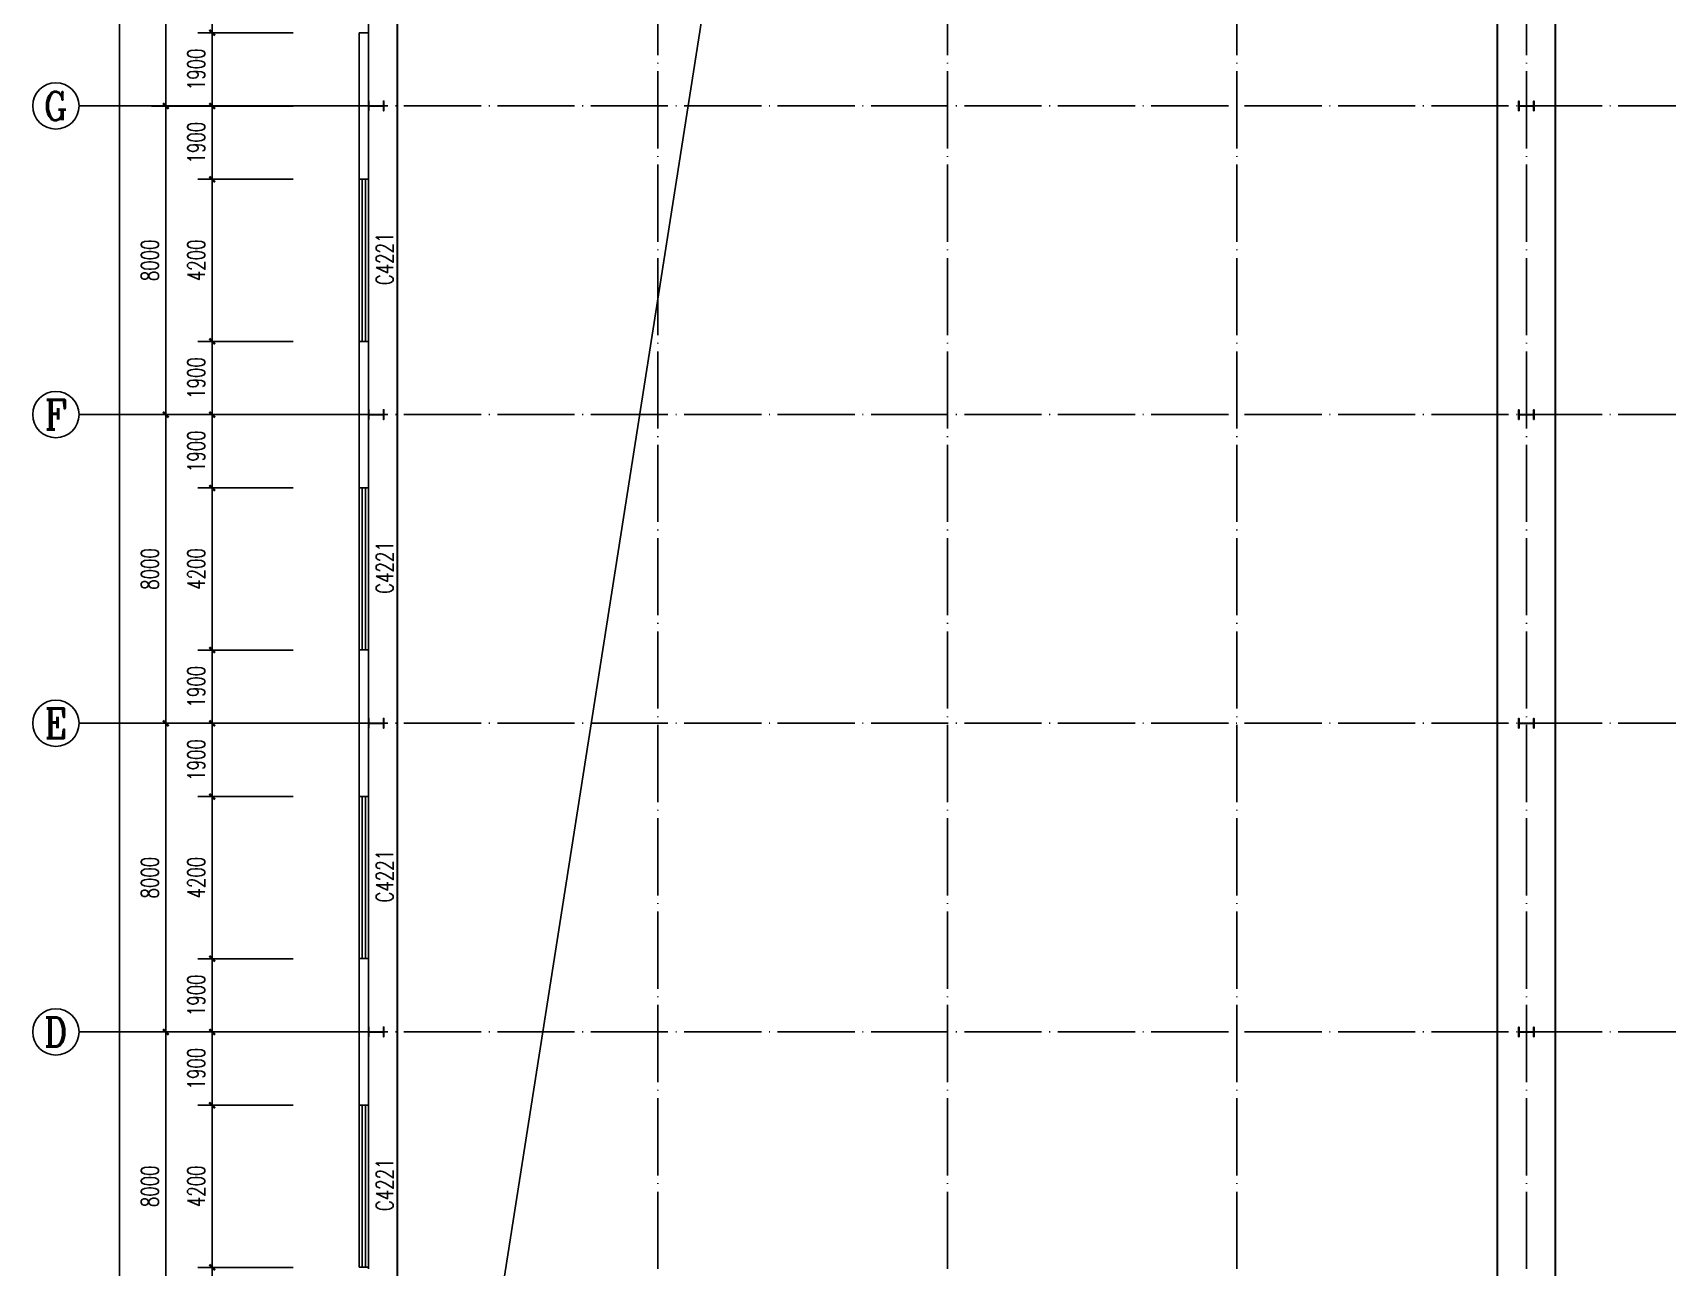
# Model space of a CAD drawing. Extents: x 14591016 to 15383666, y -730593 to -510197.
# Drawn here: x 14781366 to 14823718, y -688743 to -656743 of the extents above; entities that cross this region are included whole.
import ezdxf
from ezdxf.enums import TextEntityAlignment as Align

# ---------------------------------------------------------------- set-up
doc = ezdxf.new("R2010")
doc.units = 0
doc.header["$LTSCALE"] = 1000
doc.header["$MEASUREMENT"] = 0
doc.linetypes.add('DASH', pattern=[0.35, 0.25, -0.1])
doc.linetypes.add('DOTE', pattern=[2.42, 2, -0.2, 0.02, -0.2])
for name, color, linetype in [('AXIS', 3, 'Continuous'), ('AXIS_TEXT', 7, 'Continuous'), ('COLUMN', 2, 'Continuous'), ('DOTE', 1, 'DOTE'), ('PUB_DIM', 3, 'Continuous'), ('WALL-PARAPET', 6, 'Continuous'), ('WINDOW', 4, 'Continuous'), ('WINDOW_TEXT', 7, 'Continuous')]:
    doc.layers.add(name, color=color, linetype=linetype)
doc.styles.add('_TCH_AXIS', font='COMPLEX', dxfattribs={"bigfont": 'GBCBIG'})
doc.styles.add('_TCH_DIM_T3', font='SIMPLEX', dxfattribs={"width": 0.705882, "bigfont": 'GBCBIG'})
doc.styles.add('_TCH_WINDOW', font='SIMPLEX', dxfattribs={"height": 3.5, "bigfont": 'GBCBIG'})
doc.styles.add('COMPLEX', font='COMPLEX')
doc.dimstyles.new('_TCH_ARCH&&150', dxfattribs={"dimtxt": 446.25, "dimasz": 150, "dimexe": 375, "dimexo": 450, "dimgap": 189.375, "dimtad": 1, "dimdec": 0, "dimzin": 0, "dimdsep": 46, "dimtxsty": '_TCH_DIM_T3', "dimblk": 'ARCHTICK', "dimcen": 0.09, "dimclrt": 7, "dimazin": 2, "dimtfac": 1, "dimtdec": 0, "dimtix": 1, "dimtmove": 2, "dimatfit": 3, "dimfxl": 0, "dimtolj": 1, "dimtzin": 0, "dimarcsym": 0})

# ---------------------------------------------------------------- blocks, each defined once
blk = doc.blocks.new('A$C797E1D2B')
at = {"layer": 'COLUMN'}
h = blk.add_hatch(color=256, dxfattribs=at)
h.paths.add_polyline_path([(125, 400), (250, 400), (250, 388), (130, 388), (130, 200), (125, 200)])
h.paths.add_polyline_path([(0, 400), (125, 400), (125, 200), (120, 200), (120, 388), (0, 388)])
h.paths.add_polyline_path([(0, 12), (120, 12), (120, 200), (125, 200), (125, 0), (0, 0)])
h.paths.add_polyline_path([(125, 200), (130, 200), (130, 12), (250, 12), (250, 0), (125, 0)])
blk.add_lwpolyline([(250, 0), (250, 12), (130, 12), (130, 388), (250, 388), (250, 400), (0, 400), (0, 388), (120, 388), (120, 12), (0, 12), (0, 0)], close=True, dxfattribs=at)
blk = doc.blocks.new('$TCHSYS$WIN2D')
for p, q in [((-0.5, 0.5), (0.5, 0.5)), ((-0.5, 0.5), (-0.5, -0.5)), ((0.5, 0.5), (0.5, -0.5)), ((0.5, 0.167), (-0.5, 0.167)), ((0.5, -0.167), (-0.5, -0.167)), ((-0.5, -0.5), (0.5, -0.5))]:
    blk.add_line(p, q)
blk = doc.blocks.new('_AXISO')
blk.add_circle((0, 0), 0.5)
at = {"layer": 'AXIS_TEXT', "style": 'COMPLEX', "width": 1.041667}
blk.add_attdef('A', text='', height=0.56, dxfattribs=at).set_placement((-0.25, -0.28), (0.25, -0.28), align=Align.FIT)
blk = doc.blocks.new('_ArchTick')
at = {"color": 0, "linetype": 'ByBlock', "const_width": 0.4}
blk.add_lwpolyline([(-0.5, -0.5), (0.5, 0.5)], dxfattribs=at)
blk = doc.blocks.new('*D145')
at = {"layer": 'AXIS', "color": 0, "lineweight": -2}
for p, q in [((14788116, -586403), (14783241, -586403)), ((14783616, -706883), (14783616, -586403)), ((14788116, -706883), (14783241, -706883))]:
    blk.add_line(p, q, dxfattribs=at)
at = {"layer": 'Defpoints', "color": 0}
for p in [(14783616, -586403), (14788566, -586403), (14788566, -706883)]:
    blk.add_point(p, dxfattribs=at)
at = {"layer": 'AXIS', "color": 0, "lineweight": -2, "xscale": 150, "yscale": 150, "zscale": 150}
for p, rotation in [((14783616, -586403), 90), ((14783616, -706883), 270)]:
    blk.add_blockref('_ArchTick', p, dxfattribs=dict(at, rotation=rotation))
at = {"layer": 'AXIS', "color": 7, "insert": (14783204, -646643), "char_height": 446.2, "attachment_point": 5, "rotation": 90, "style": '_TCH_DIM_T3'}
blk.add_mtext('\\A1;120480', dxfattribs=at)
blk = doc.blocks.new('*D149')
at = {"layer": 'AXIS', "color": 0, "lineweight": -2}
for p, q in [((14788116, -682643), (14784441, -682643)), ((14784816, -690643), (14784816, -682643)), ((14788116, -690643), (14784441, -690643))]:
    blk.add_line(p, q, dxfattribs=at)
at = {"layer": 'Defpoints', "color": 0}
for p in [(14784816, -682643), (14788566, -682643), (14788566, -690643)]:
    blk.add_point(p, dxfattribs=at)
at = {"layer": 'AXIS', "color": 0, "lineweight": -2, "xscale": 150, "yscale": 150, "zscale": 150}
for p, rotation in [((14784816, -682643), 90), ((14784816, -690643), 270)]:
    blk.add_blockref('_ArchTick', p, dxfattribs=dict(at, rotation=rotation))
at = {"layer": 'AXIS', "color": 7, "insert": (14784404, -686643), "char_height": 446.2, "attachment_point": 5, "rotation": 90, "style": '_TCH_DIM_T3'}
blk.add_mtext('\\A1;8000', dxfattribs=at)
blk = doc.blocks.new('*D150')
at = {"layer": 'AXIS', "color": 0, "lineweight": -2}
for p, q in [((14788116, -674643), (14784441, -674643)), ((14784816, -682643), (14784816, -674643)), ((14788116, -682643), (14784441, -682643))]:
    blk.add_line(p, q, dxfattribs=at)
at = {"layer": 'Defpoints', "color": 0}
for p in [(14784816, -674643), (14788566, -674643), (14788566, -682643)]:
    blk.add_point(p, dxfattribs=at)
at = {"layer": 'AXIS', "color": 0, "lineweight": -2, "xscale": 150, "yscale": 150, "zscale": 150}
for p, rotation in [((14784816, -674643), 90), ((14784816, -682643), 270)]:
    blk.add_blockref('_ArchTick', p, dxfattribs=dict(at, rotation=rotation))
at = {"layer": 'AXIS', "color": 7, "insert": (14784404, -678643), "char_height": 446.2, "attachment_point": 5, "rotation": 90, "style": '_TCH_DIM_T3'}
blk.add_mtext('\\A1;8000', dxfattribs=at)
blk = doc.blocks.new('*D151')
at = {"layer": 'AXIS', "color": 0, "lineweight": -2}
for p, q in [((14788116, -666643), (14784441, -666643)), ((14784816, -674643), (14784816, -666643)), ((14788116, -674643), (14784441, -674643))]:
    blk.add_line(p, q, dxfattribs=at)
at = {"layer": 'Defpoints', "color": 0}
for p in [(14784816, -666643), (14788566, -666643), (14788566, -674643)]:
    blk.add_point(p, dxfattribs=at)
at = {"layer": 'AXIS', "color": 0, "lineweight": -2, "xscale": 150, "yscale": 150, "zscale": 150}
for p, rotation in [((14784816, -666643), 90), ((14784816, -674643), 270)]:
    blk.add_blockref('_ArchTick', p, dxfattribs=dict(at, rotation=rotation))
at = {"layer": 'AXIS', "color": 7, "insert": (14784404, -670643), "char_height": 446.2, "attachment_point": 5, "rotation": 90, "style": '_TCH_DIM_T3'}
blk.add_mtext('\\A1;8000', dxfattribs=at)
blk = doc.blocks.new('*D152')
at = {"layer": 'AXIS', "color": 0, "lineweight": -2}
for p, q in [((14788116, -658643), (14784441, -658643)), ((14784816, -666643), (14784816, -658643)), ((14788116, -666643), (14784441, -666643))]:
    blk.add_line(p, q, dxfattribs=at)
at = {"layer": 'Defpoints', "color": 0}
for p in [(14784816, -658643), (14788566, -658643), (14788566, -666643)]:
    blk.add_point(p, dxfattribs=at)
at = {"layer": 'AXIS', "color": 0, "lineweight": -2, "xscale": 150, "yscale": 150, "zscale": 150}
for p, rotation in [((14784816, -658643), 90), ((14784816, -666643), 270)]:
    blk.add_blockref('_ArchTick', p, dxfattribs=dict(at, rotation=rotation))
at = {"layer": 'AXIS', "color": 7, "insert": (14784404, -662643), "char_height": 446.2, "attachment_point": 5, "rotation": 90, "style": '_TCH_DIM_T3'}
blk.add_mtext('\\A1;8000', dxfattribs=at)
blk = doc.blocks.new('*D153')
at = {"layer": 'AXIS', "color": 0, "lineweight": -2}
for p, q in [((14788116, -650643), (14784441, -650643)), ((14784816, -658643), (14784816, -650643)), ((14788116, -658643), (14784441, -658643))]:
    blk.add_line(p, q, dxfattribs=at)
at = {"layer": 'Defpoints', "color": 0}
for p in [(14784816, -650643), (14788566, -650643), (14788566, -658643)]:
    blk.add_point(p, dxfattribs=at)
at = {"layer": 'AXIS', "color": 0, "lineweight": -2, "xscale": 150, "yscale": 150, "zscale": 150}
for p, rotation in [((14784816, -650643), 90), ((14784816, -658643), 270)]:
    blk.add_blockref('_ArchTick', p, dxfattribs=dict(at, rotation=rotation))
at = {"layer": 'AXIS', "color": 7, "insert": (14784404, -654643), "char_height": 446.2, "attachment_point": 5, "rotation": 90, "style": '_TCH_DIM_T3'}
blk.add_mtext('\\A1;8000', dxfattribs=at)
blk = doc.blocks.new('*D411')
at = {"layer": 'Defpoints', "color": 0}
for p in [(14786016, -688743), (14788566, -688743), (14788566, -690643)]:
    blk.add_point(p, dxfattribs=at)
at = {"layer": 'PUB_DIM', "color": 0, "lineweight": -2}
for p, q in [((14788116, -688743), (14785641, -688743)), ((14786016, -690643), (14786016, -688743)), ((14788116, -690643), (14785641, -690643))]:
    blk.add_line(p, q, dxfattribs=at)
at = {"layer": 'PUB_DIM', "color": 0, "lineweight": -2, "xscale": 150, "yscale": 150, "zscale": 150}
for p, rotation in [((14786016, -688743), 90), ((14786016, -690643), 270)]:
    blk.add_blockref('_ArchTick', p, dxfattribs=dict(at, rotation=rotation))
at = {"layer": 'PUB_DIM', "color": 7, "insert": (14785604, -689693), "char_height": 446.2, "attachment_point": 5, "rotation": 90, "style": '_TCH_DIM_T3'}
blk.add_mtext('\\A1;1900', dxfattribs=at)
blk = doc.blocks.new('*D412')
at = {"layer": 'Defpoints', "color": 0}
for p in [(14786016, -684543), (14788566, -684543), (14788566, -688743)]:
    blk.add_point(p, dxfattribs=at)
at = {"layer": 'PUB_DIM', "color": 0, "lineweight": -2}
for p, q in [((14788116, -684543), (14785641, -684543)), ((14786016, -688743), (14786016, -684543)), ((14788116, -688743), (14785641, -688743))]:
    blk.add_line(p, q, dxfattribs=at)
at = {"layer": 'PUB_DIM', "color": 0, "lineweight": -2, "xscale": 150, "yscale": 150, "zscale": 150}
for p, rotation in [((14786016, -684543), 90), ((14786016, -688743), 270)]:
    blk.add_blockref('_ArchTick', p, dxfattribs=dict(at, rotation=rotation))
at = {"layer": 'PUB_DIM', "color": 7, "insert": (14785604, -686643), "char_height": 446.2, "attachment_point": 5, "rotation": 90, "style": '_TCH_DIM_T3'}
blk.add_mtext('\\A1;4200', dxfattribs=at)
blk = doc.blocks.new('*D413')
at = {"layer": 'Defpoints', "color": 0}
for p in [(14786016, -682643), (14788566, -682643), (14788566, -684543)]:
    blk.add_point(p, dxfattribs=at)
at = {"layer": 'PUB_DIM', "color": 0, "lineweight": -2}
for p, q in [((14788116, -682643), (14785641, -682643)), ((14786016, -684543), (14786016, -682643)), ((14788116, -684543), (14785641, -684543))]:
    blk.add_line(p, q, dxfattribs=at)
at = {"layer": 'PUB_DIM', "color": 0, "lineweight": -2, "xscale": 150, "yscale": 150, "zscale": 150}
for p, rotation in [((14786016, -682643), 90), ((14786016, -684543), 270)]:
    blk.add_blockref('_ArchTick', p, dxfattribs=dict(at, rotation=rotation))
at = {"layer": 'PUB_DIM', "color": 7, "insert": (14785604, -683593), "char_height": 446.2, "attachment_point": 5, "rotation": 90, "style": '_TCH_DIM_T3'}
blk.add_mtext('\\A1;1900', dxfattribs=at)
blk = doc.blocks.new('*D414')
at = {"layer": 'Defpoints', "color": 0}
for p in [(14786016, -680743), (14788566, -680743), (14788566, -682643)]:
    blk.add_point(p, dxfattribs=at)
at = {"layer": 'PUB_DIM', "color": 0, "lineweight": -2}
for p, q in [((14788116, -680743), (14785641, -680743)), ((14786016, -682643), (14786016, -680743)), ((14788116, -682643), (14785641, -682643))]:
    blk.add_line(p, q, dxfattribs=at)
at = {"layer": 'PUB_DIM', "color": 0, "lineweight": -2, "xscale": 150, "yscale": 150, "zscale": 150}
for p, rotation in [((14786016, -680743), 90), ((14786016, -682643), 270)]:
    blk.add_blockref('_ArchTick', p, dxfattribs=dict(at, rotation=rotation))
at = {"layer": 'PUB_DIM', "color": 7, "insert": (14785604, -681693), "char_height": 446.2, "attachment_point": 5, "rotation": 90, "style": '_TCH_DIM_T3'}
blk.add_mtext('\\A1;1900', dxfattribs=at)
blk = doc.blocks.new('*D415')
at = {"layer": 'Defpoints', "color": 0}
for p in [(14786016, -676543), (14788566, -676543), (14788566, -680743)]:
    blk.add_point(p, dxfattribs=at)
at = {"layer": 'PUB_DIM', "color": 0, "lineweight": -2}
for p, q in [((14788116, -676543), (14785641, -676543)), ((14786016, -680743), (14786016, -676543)), ((14788116, -680743), (14785641, -680743))]:
    blk.add_line(p, q, dxfattribs=at)
at = {"layer": 'PUB_DIM', "color": 0, "lineweight": -2, "xscale": 150, "yscale": 150, "zscale": 150}
for p, rotation in [((14786016, -676543), 90), ((14786016, -680743), 270)]:
    blk.add_blockref('_ArchTick', p, dxfattribs=dict(at, rotation=rotation))
at = {"layer": 'PUB_DIM', "color": 7, "insert": (14785604, -678643), "char_height": 446.2, "attachment_point": 5, "rotation": 90, "style": '_TCH_DIM_T3'}
blk.add_mtext('\\A1;4200', dxfattribs=at)
blk = doc.blocks.new('*D416')
at = {"layer": 'Defpoints', "color": 0}
for p in [(14786016, -674643), (14788566, -674643), (14788566, -676543)]:
    blk.add_point(p, dxfattribs=at)
at = {"layer": 'PUB_DIM', "color": 0, "lineweight": -2}
for p, q in [((14788116, -674643), (14785641, -674643)), ((14786016, -676543), (14786016, -674643)), ((14788116, -676543), (14785641, -676543))]:
    blk.add_line(p, q, dxfattribs=at)
at = {"layer": 'PUB_DIM', "color": 0, "lineweight": -2, "xscale": 150, "yscale": 150, "zscale": 150}
for p, rotation in [((14786016, -674643), 90), ((14786016, -676543), 270)]:
    blk.add_blockref('_ArchTick', p, dxfattribs=dict(at, rotation=rotation))
at = {"layer": 'PUB_DIM', "color": 7, "insert": (14785604, -675593), "char_height": 446.2, "attachment_point": 5, "rotation": 90, "style": '_TCH_DIM_T3'}
blk.add_mtext('\\A1;1900', dxfattribs=at)
blk = doc.blocks.new('*D417')
at = {"layer": 'Defpoints', "color": 0}
for p in [(14786016, -672743), (14788566, -672743), (14788566, -674643)]:
    blk.add_point(p, dxfattribs=at)
at = {"layer": 'PUB_DIM', "color": 0, "lineweight": -2}
for p, q in [((14788116, -672743), (14785641, -672743)), ((14786016, -674643), (14786016, -672743)), ((14788116, -674643), (14785641, -674643))]:
    blk.add_line(p, q, dxfattribs=at)
at = {"layer": 'PUB_DIM', "color": 0, "lineweight": -2, "xscale": 150, "yscale": 150, "zscale": 150}
for p, rotation in [((14786016, -672743), 90), ((14786016, -674643), 270)]:
    blk.add_blockref('_ArchTick', p, dxfattribs=dict(at, rotation=rotation))
at = {"layer": 'PUB_DIM', "color": 7, "insert": (14785604, -673693), "char_height": 446.2, "attachment_point": 5, "rotation": 90, "style": '_TCH_DIM_T3'}
blk.add_mtext('\\A1;1900', dxfattribs=at)
blk = doc.blocks.new('*D418')
at = {"layer": 'Defpoints', "color": 0}
for p in [(14786016, -668543), (14788566, -668543), (14788566, -672743)]:
    blk.add_point(p, dxfattribs=at)
at = {"layer": 'PUB_DIM', "color": 0, "lineweight": -2}
for p, q in [((14788116, -668543), (14785641, -668543)), ((14786016, -672743), (14786016, -668543)), ((14788116, -672743), (14785641, -672743))]:
    blk.add_line(p, q, dxfattribs=at)
at = {"layer": 'PUB_DIM', "color": 0, "lineweight": -2, "xscale": 150, "yscale": 150, "zscale": 150}
for p, rotation in [((14786016, -668543), 90), ((14786016, -672743), 270)]:
    blk.add_blockref('_ArchTick', p, dxfattribs=dict(at, rotation=rotation))
at = {"layer": 'PUB_DIM', "color": 7, "insert": (14785604, -670643), "char_height": 446.2, "attachment_point": 5, "rotation": 90, "style": '_TCH_DIM_T3'}
blk.add_mtext('\\A1;4200', dxfattribs=at)
blk = doc.blocks.new('*D419')
at = {"layer": 'Defpoints', "color": 0}
for p in [(14786016, -666643), (14788566, -666643), (14788566, -668543)]:
    blk.add_point(p, dxfattribs=at)
at = {"layer": 'PUB_DIM', "color": 0, "lineweight": -2}
for p, q in [((14788116, -666643), (14785641, -666643)), ((14786016, -668543), (14786016, -666643)), ((14788116, -668543), (14785641, -668543))]:
    blk.add_line(p, q, dxfattribs=at)
at = {"layer": 'PUB_DIM', "color": 0, "lineweight": -2, "xscale": 150, "yscale": 150, "zscale": 150}
for p, rotation in [((14786016, -666643), 90), ((14786016, -668543), 270)]:
    blk.add_blockref('_ArchTick', p, dxfattribs=dict(at, rotation=rotation))
at = {"layer": 'PUB_DIM', "color": 7, "insert": (14785604, -667593), "char_height": 446.2, "attachment_point": 5, "rotation": 90, "style": '_TCH_DIM_T3'}
blk.add_mtext('\\A1;1900', dxfattribs=at)
blk = doc.blocks.new('*D420')
at = {"layer": 'Defpoints', "color": 0}
for p in [(14786016, -664743), (14788566, -664743), (14788566, -666643)]:
    blk.add_point(p, dxfattribs=at)
at = {"layer": 'PUB_DIM', "color": 0, "lineweight": -2}
for p, q in [((14788116, -664743), (14785641, -664743)), ((14786016, -666643), (14786016, -664743)), ((14788116, -666643), (14785641, -666643))]:
    blk.add_line(p, q, dxfattribs=at)
at = {"layer": 'PUB_DIM', "color": 0, "lineweight": -2, "xscale": 150, "yscale": 150, "zscale": 150}
for p, rotation in [((14786016, -664743), 90), ((14786016, -666643), 270)]:
    blk.add_blockref('_ArchTick', p, dxfattribs=dict(at, rotation=rotation))
at = {"layer": 'PUB_DIM', "color": 7, "insert": (14785604, -665693), "char_height": 446.2, "attachment_point": 5, "rotation": 90, "style": '_TCH_DIM_T3'}
blk.add_mtext('\\A1;1900', dxfattribs=at)
blk = doc.blocks.new('*D421')
at = {"layer": 'Defpoints', "color": 0}
for p in [(14786016, -660543), (14788566, -660543), (14788566, -664743)]:
    blk.add_point(p, dxfattribs=at)
at = {"layer": 'PUB_DIM', "color": 0, "lineweight": -2}
for p, q in [((14788116, -660543), (14785641, -660543)), ((14786016, -664743), (14786016, -660543)), ((14788116, -664743), (14785641, -664743))]:
    blk.add_line(p, q, dxfattribs=at)
at = {"layer": 'PUB_DIM', "color": 0, "lineweight": -2, "xscale": 150, "yscale": 150, "zscale": 150}
for p, rotation in [((14786016, -660543), 90), ((14786016, -664743), 270)]:
    blk.add_blockref('_ArchTick', p, dxfattribs=dict(at, rotation=rotation))
at = {"layer": 'PUB_DIM', "color": 7, "insert": (14785604, -662643), "char_height": 446.2, "attachment_point": 5, "rotation": 90, "style": '_TCH_DIM_T3'}
blk.add_mtext('\\A1;4200', dxfattribs=at)
blk = doc.blocks.new('*D422')
at = {"layer": 'Defpoints', "color": 0}
for p in [(14786016, -658643), (14788566, -658643), (14788566, -660543)]:
    blk.add_point(p, dxfattribs=at)
at = {"layer": 'PUB_DIM', "color": 0, "lineweight": -2}
for p, q in [((14788116, -658643), (14785641, -658643)), ((14786016, -660543), (14786016, -658643)), ((14788116, -660543), (14785641, -660543))]:
    blk.add_line(p, q, dxfattribs=at)
at = {"layer": 'PUB_DIM', "color": 0, "lineweight": -2, "xscale": 150, "yscale": 150, "zscale": 150}
for p, rotation in [((14786016, -658643), 90), ((14786016, -660543), 270)]:
    blk.add_blockref('_ArchTick', p, dxfattribs=dict(at, rotation=rotation))
at = {"layer": 'PUB_DIM', "color": 7, "insert": (14785604, -659593), "char_height": 446.2, "attachment_point": 5, "rotation": 90, "style": '_TCH_DIM_T3'}
blk.add_mtext('\\A1;1900', dxfattribs=at)
blk = doc.blocks.new('*D423')
at = {"layer": 'Defpoints', "color": 0}
for p in [(14786016, -656743), (14788566, -656743), (14788566, -658643)]:
    blk.add_point(p, dxfattribs=at)
at = {"layer": 'PUB_DIM', "color": 0, "lineweight": -2}
for p, q in [((14788116, -656743), (14785641, -656743)), ((14786016, -658643), (14786016, -656743)), ((14788116, -658643), (14785641, -658643))]:
    blk.add_line(p, q, dxfattribs=at)
at = {"layer": 'PUB_DIM', "color": 0, "lineweight": -2, "xscale": 150, "yscale": 150, "zscale": 150}
for p, rotation in [((14786016, -656743), 90), ((14786016, -658643), 270)]:
    blk.add_blockref('_ArchTick', p, dxfattribs=dict(at, rotation=rotation))
at = {"layer": 'PUB_DIM', "color": 7, "insert": (14785604, -657693), "char_height": 446.2, "attachment_point": 5, "rotation": 90, "style": '_TCH_DIM_T3'}
blk.add_mtext('\\A1;1900', dxfattribs=at)
blk = doc.blocks.new('*D424')
at = {"layer": 'Defpoints', "color": 0}
for p in [(14786016, -652543), (14788566, -652543), (14788566, -656743)]:
    blk.add_point(p, dxfattribs=at)
at = {"layer": 'PUB_DIM', "color": 0, "lineweight": -2}
for p, q in [((14788116, -652543), (14785641, -652543)), ((14786016, -656743), (14786016, -652543)), ((14788116, -656743), (14785641, -656743))]:
    blk.add_line(p, q, dxfattribs=at)
at = {"layer": 'PUB_DIM', "color": 0, "lineweight": -2, "xscale": 150, "yscale": 150, "zscale": 150}
for p, rotation in [((14786016, -652543), 90), ((14786016, -656743), 270)]:
    blk.add_blockref('_ArchTick', p, dxfattribs=dict(at, rotation=rotation))
at = {"layer": 'PUB_DIM', "color": 7, "insert": (14785604, -654643), "char_height": 446.2, "attachment_point": 5, "rotation": 90, "style": '_TCH_DIM_T3'}
blk.add_mtext('\\A1;4200', dxfattribs=at)

msp = doc.modelspace()

# ---------------------------------------------------------------- linework, layer by layer
at = {"linetype": 'DASH', "ltscale": 1.5, "const_width": 50}
for points in [[(14790816.1, -706642.5), (14790816.1, -586642.5)], [(14819316.1, -706642.5), (14819316.1, -586642.5)], [(14820816.1, -706642.5), (14820816.1, -586642.5)]]:
    msp.add_lwpolyline(points, dxfattribs=at)
at = {"ltscale": 0.5}
msp.add_lwpolyline([(14849316.1, -586642.5), (14803366.1, -626642.5), (14790816.1, -706642.5)], dxfattribs=at)
at = {"layer": 'AXIS'}
for p, q in [((14788566.1, -658642.5), (14782566.1, -658642.5)), ((14788566.1, -666642.5), (14782566.1, -666642.5)), ((14788566.1, -674642.5), (14782566.1, -674642.5)), ((14788566.1, -682642.5), (14782566.1, -682642.5))]:
    msp.add_line(p, q, dxfattribs=at)
at = {"layer": 'DOTE'}
for p, q in [((14790066.1, -708142.5), (14790066.1, -585142.5)), ((14797566.1, -708142.5), (14797566.1, -585142.5)), ((14805066.1, -708142.5), (14805066.1, -585142.5)), ((14812566.1, -708142.5), (14812566.1, -585142.5)), ((14820066.1, -708142.5), (14820066.1, -585142.5)), ((14788566.1, -658642.5), (14851566.1, -658642.5)), ((14788566.1, -666642.5), (14851566.1, -666642.5)), ((14788566.1, -674642.5), (14851566.1, -674642.5)), ((14788566.1, -682642.5), (14851566.1, -682642.5))]:
    msp.add_line(p, q, dxfattribs=at)
at = {"layer": 'WALL-PARAPET'}
for p, q in [((14789826.1, -656742.5), (14789826.1, -660542.5)), ((14790066.1, -656742.5), (14789826.1, -656742.5)), ((14790066.1, -660542.5), (14790066.1, -656742.5)), ((14789826.1, -660542.5), (14790066.1, -660542.5)), ((14789826.1, -664742.5), (14789826.1, -668542.5)), ((14790066.1, -664742.5), (14789826.1, -664742.5)), ((14790066.1, -668542.5), (14790066.1, -664742.5)), ((14789826.1, -668542.5), (14790066.1, -668542.5)), ((14789826.1, -672742.5), (14789826.1, -676542.5)), ((14790066.1, -672742.5), (14789826.1, -672742.5)), ((14790066.1, -676542.5), (14790066.1, -672742.5)), ((14789826.1, -676542.5), (14790066.1, -676542.5)), ((14789826.1, -680742.5), (14789826.1, -684542.5)), ((14790066.1, -680742.5), (14789826.1, -680742.5)), ((14790066.1, -684542.5), (14790066.1, -680742.5)), ((14789826.1, -684542.5), (14790066.1, -684542.5))]:
    msp.add_line(p, q, dxfattribs=at)

# ---------------------------------------------------------------- block references
at = {"rotation": 270}
for p in [(14790066.1, -658517.5), (14819866.1, -658517.5), (14790066.1, -666517.5), (14819866.1, -666517.5), (14790066.1, -674517.5), (14819866.1, -674517.5), (14790066.1, -682517.5), (14819866.1, -682517.5)]:
    msp.add_blockref('A$C797E1D2B', p, dxfattribs=at)
at = {"layer": 'AXIS'}
ref = msp.add_blockref('_AXISO', (14781966.1, -658642.5), dxfattribs=dict(at, xscale=1200, yscale=1200, zscale=1200))
ref.add_attrib('A', 'G', dxfattribs={"layer": 'AXIS_TEXT', "ltscale": 0.5, "height": 728.9, "style": '_TCH_AXIS'}).set_placement((14781653.8, -659007), (14782278.5, -659007), align=Align.FIT)
ref = msp.add_blockref('_AXISO', (14781966.1, -666642.5), dxfattribs=dict(at, xscale=1200, yscale=1200, zscale=1200))
ref.add_attrib('A', 'F', dxfattribs={"layer": 'AXIS_TEXT', "ltscale": 0.5, "height": 763.6, "style": '_TCH_AXIS'}).set_placement((14781675.2, -667024.3), (14782257, -667024.3), align=Align.FIT)
ref = msp.add_blockref('_AXISO', (14781966.1, -674642.5), dxfattribs=dict(at, xscale=1200, yscale=1200, zscale=1200))
ref.add_attrib('A', 'E', dxfattribs={"layer": 'AXIS_TEXT', "ltscale": 0.5, "height": 763.6, "style": '_TCH_AXIS'}).set_placement((14781675.2, -675024.3), (14782257, -675024.3), align=Align.FIT)
ref = msp.add_blockref('_AXISO', (14781966.1, -682642.5), dxfattribs=dict(at, xscale=1200, yscale=1200, zscale=1200))
ref.add_attrib('A', 'D', dxfattribs={"layer": 'AXIS_TEXT', "ltscale": 0.5, "height": 746.2, "style": '_TCH_AXIS'}).set_placement((14781664.1, -683015.6), (14782268.2, -683015.6), align=Align.FIT)
at = {"layer": 'WINDOW'}
ref = msp.add_blockref('$TCHSYS$WIN2D', (14789946.1, -662642.5), dxfattribs=dict(at, xscale=-4200, yscale=-240, zscale=-4200, rotation=270))
ref.add_attrib('A', 'C4221', (14790709.1, -663287.5), dxfattribs={"layer": 'WINDOW_TEXT', "ltscale": 0.5, "height": 446.25, "rotation": 90, "style": '_TCH_WINDOW', "width": 0.705882})
ref = msp.add_blockref('$TCHSYS$WIN2D', (14789946.1, -670642.5), dxfattribs=dict(at, xscale=-4200, yscale=-240, zscale=-4200, rotation=270))
ref.add_attrib('A', 'C4221', (14790709.1, -671287.5), dxfattribs={"layer": 'WINDOW_TEXT', "ltscale": 0.5, "height": 446.25, "rotation": 90, "style": '_TCH_WINDOW', "width": 0.705882})
ref = msp.add_blockref('$TCHSYS$WIN2D', (14789946.1, -678642.5), dxfattribs=dict(at, xscale=-4200, yscale=-240, zscale=-4200, rotation=270))
ref.add_attrib('A', 'C4221', (14790709.1, -679287.5), dxfattribs={"layer": 'WINDOW_TEXT', "ltscale": 0.5, "height": 446.25, "rotation": 90, "style": '_TCH_WINDOW', "width": 0.705882})
ref = msp.add_blockref('$TCHSYS$WIN2D', (14789946.1, -686642.5), dxfattribs=dict(at, xscale=-4200, yscale=-240, zscale=-4200, rotation=270))
ref.add_attrib('A', 'C4221', (14790709.1, -687287.5), dxfattribs={"layer": 'WINDOW_TEXT', "ltscale": 0.5, "height": 446.25, "rotation": 90, "style": '_TCH_WINDOW', "width": 0.705882})

# ---------------------------------------------------------------- dimensions: what is measured, and where the dimension line sits
at = {"layer": 'AXIS'}
for p1, p2, distance, text, picture, middle in [((14788566.1, -706882.5), (14788566.1, -586402.5), 4950, '120480', '*D145', (14783203.6, -646642.5)), ((14788566.1, -658642.5), (14788566.1, -650642.5), 3750, '8000', '*D153', (14784403.6, -654642.5)), ((14788566.1, -666642.5), (14788566.1, -658642.5), 3750, '8000', '*D152', (14784403.6, -662642.5)), ((14788566.1, -674642.5), (14788566.1, -666642.5), 3750, '8000', '*D151', (14784403.6, -670642.5)), ((14788566.1, -682642.5), (14788566.1, -674642.5), 3750, '8000', '*D150', (14784403.6, -678642.5)), ((14788566.1, -690642.5), (14788566.1, -682642.5), 3750, '8000', '*D149', (14784403.6, -686642.5))]:
    dim = msp.add_aligned_dim(p1=p1, p2=p2, distance=distance, text=text, dimstyle='_TCH_ARCH&&150', dxfattribs=at)
    dim.commit()
    dim.dimension.update_dxf_attribs({"geometry": picture, "text_midpoint": middle})
at = {"layer": 'PUB_DIM'}
for p1, p2, text, picture, middle in [((14788566.1, -656742.5), (14788566.1, -652542.5), '4200', '*D424', (14785603.6, -654642.5)), ((14788566.1, -658642.5), (14788566.1, -656742.5), '1900', '*D423', (14785603.6, -657692.5)), ((14788566.1, -660542.5), (14788566.1, -658642.5), '1900', '*D422', (14785603.6, -659592.5)), ((14788566.1, -664742.5), (14788566.1, -660542.5), '4200', '*D421', (14785603.6, -662642.5)), ((14788566.1, -666642.5), (14788566.1, -664742.5), '1900', '*D420', (14785603.6, -665692.5)), ((14788566.1, -668542.5), (14788566.1, -666642.5), '1900', '*D419', (14785603.6, -667592.5)), ((14788566.1, -672742.5), (14788566.1, -668542.5), '4200', '*D418', (14785603.6, -670642.5)), ((14788566.1, -674642.5), (14788566.1, -672742.5), '1900', '*D417', (14785603.6, -673692.5)), ((14788566.1, -676542.5), (14788566.1, -674642.5), '1900', '*D416', (14785603.6, -675592.5)), ((14788566.1, -680742.5), (14788566.1, -676542.5), '4200', '*D415', (14785603.6, -678642.5)), ((14788566.1, -682642.5), (14788566.1, -680742.5), '1900', '*D414', (14785603.6, -681692.5)), ((14788566.1, -684542.5), (14788566.1, -682642.5), '1900', '*D413', (14785603.6, -683592.5)), ((14788566.1, -688742.5), (14788566.1, -684542.5), '4200', '*D412', (14785603.6, -686642.5)), ((14788566.1, -690642.5), (14788566.1, -688742.5), '1900', '*D411', (14785603.6, -689692.5))]:
    dim = msp.add_aligned_dim(p1=p1, p2=p2, distance=2550, text=text, dimstyle='_TCH_ARCH&&150', dxfattribs=at)
    dim.commit()
    dim.dimension.update_dxf_attribs({"geometry": picture, "text_midpoint": middle})

doc.saveas('drawing.dxf')
